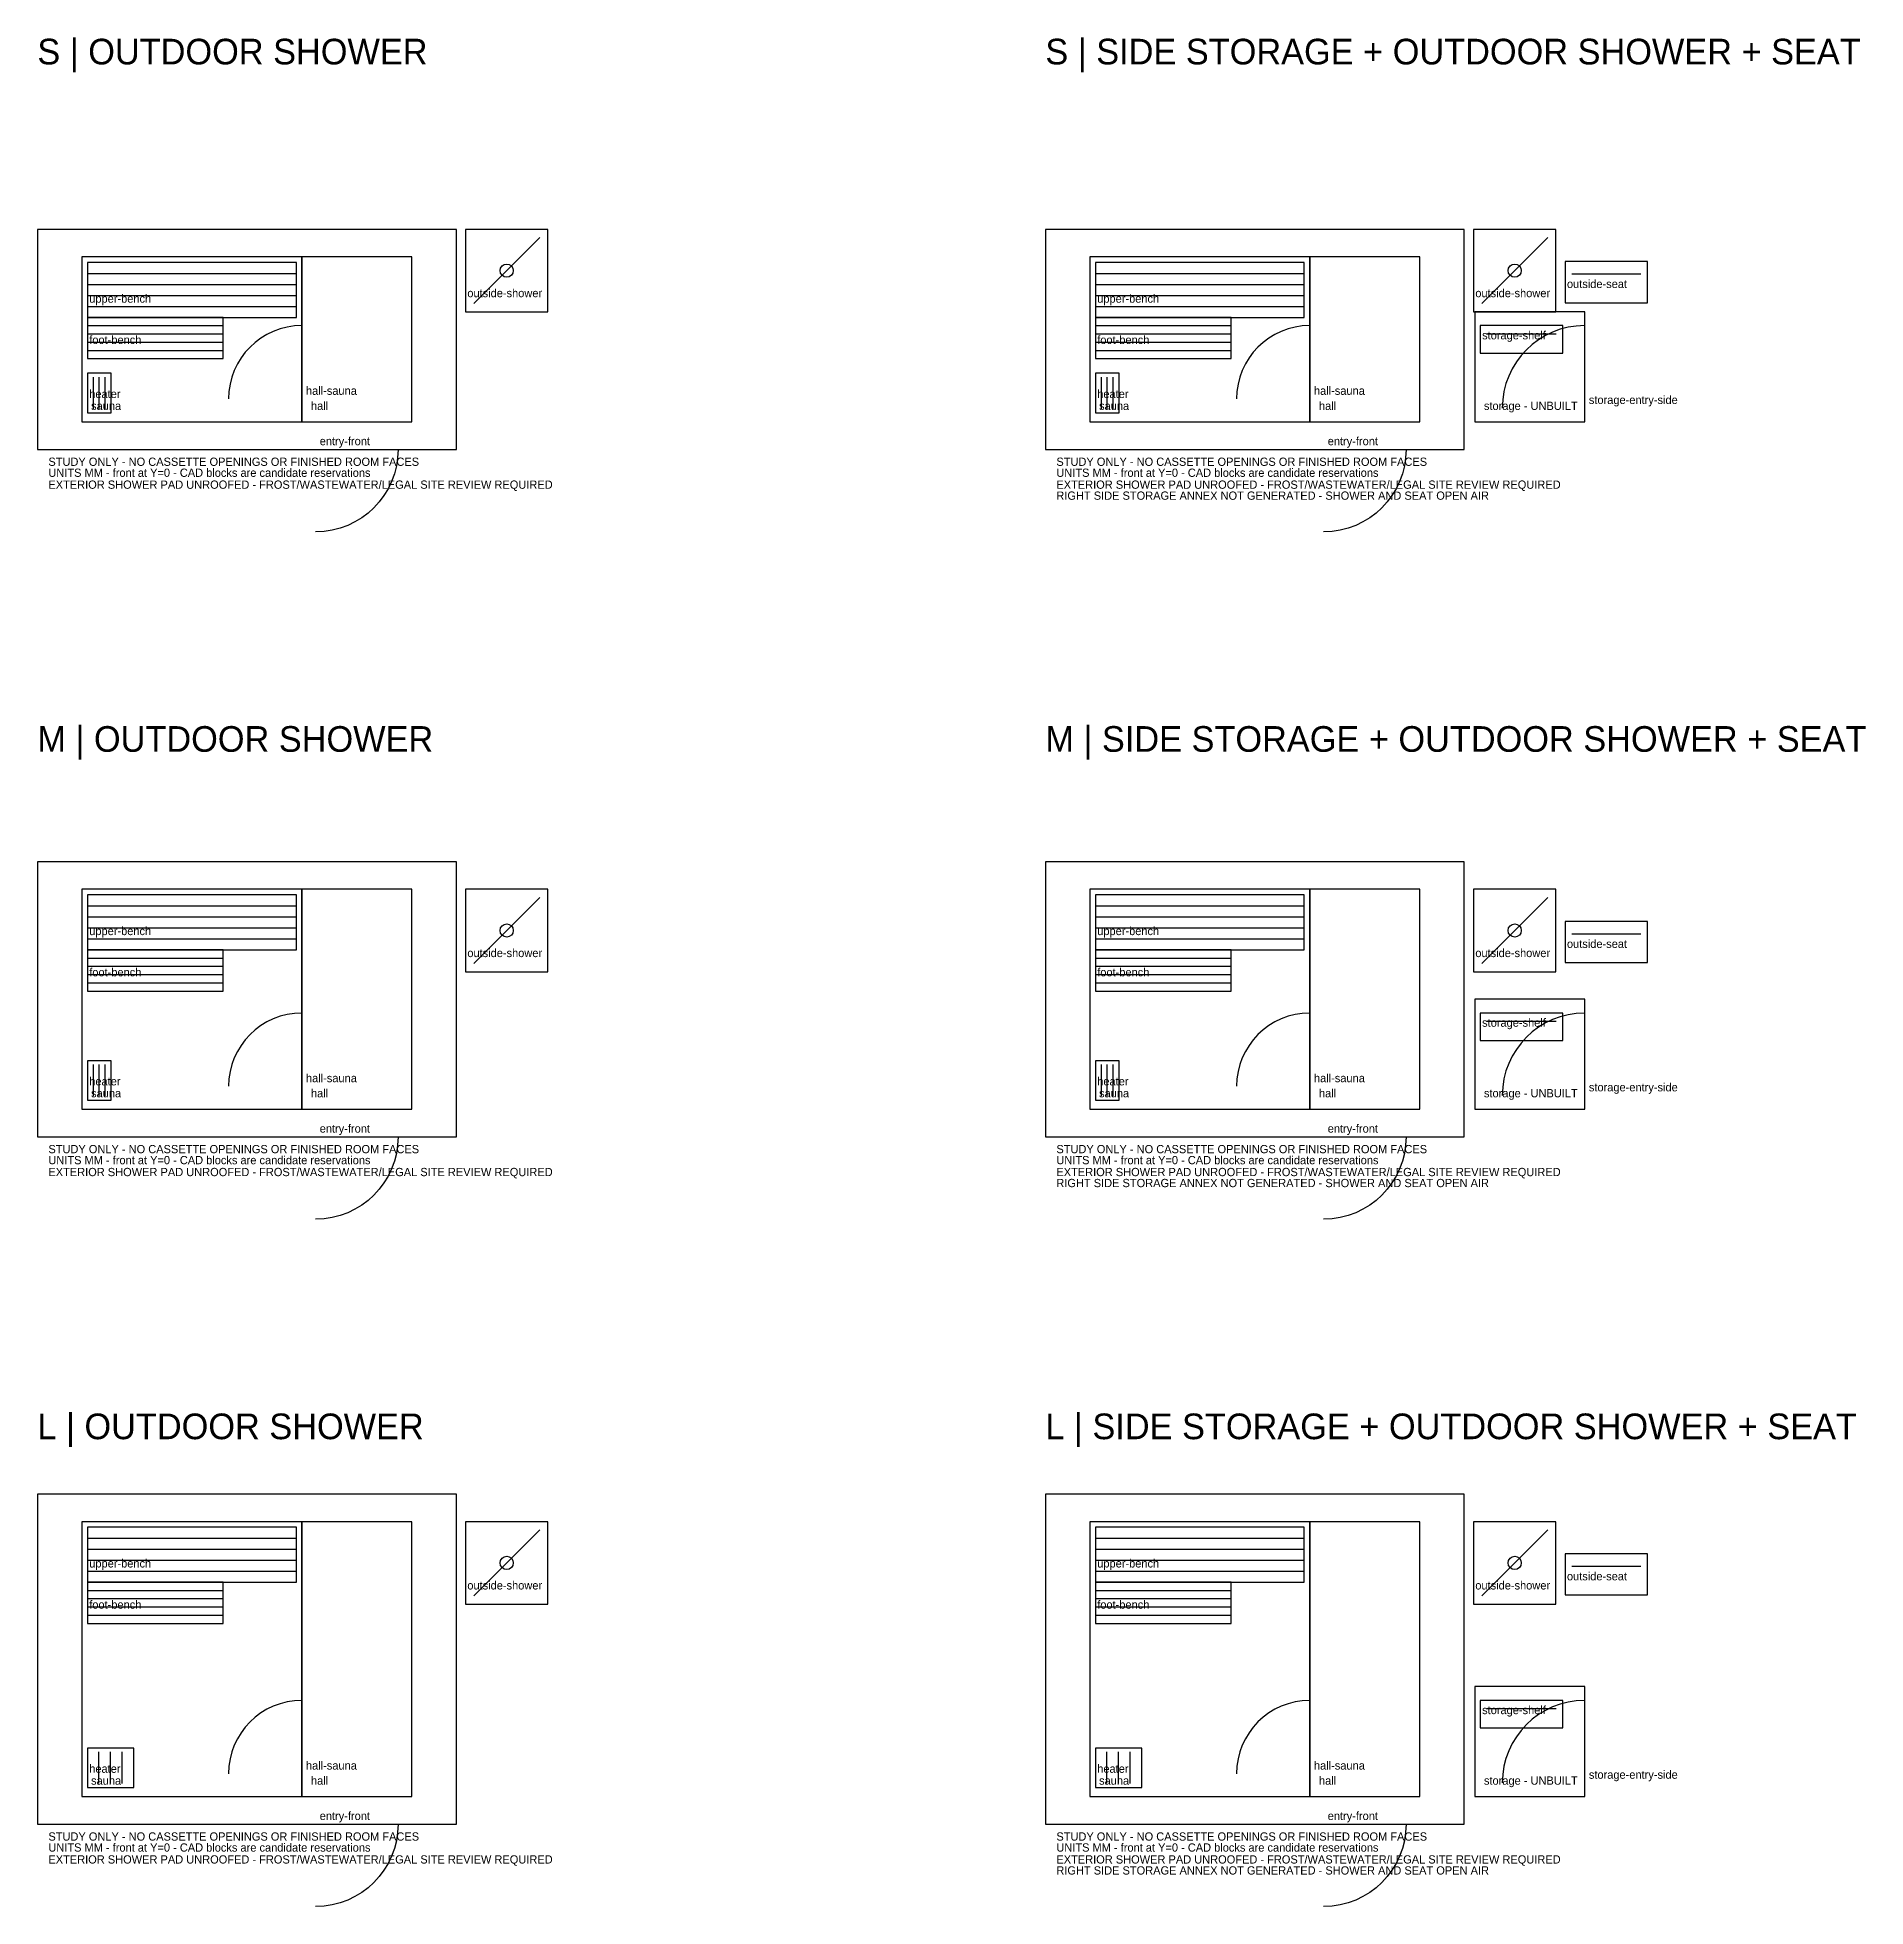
# Model space of a CAD drawing. Header units: millimetres. Extents: x 0 to 19951, y -900 to 19495.
import ezdxf

# ---------------------------------------------------------------- set-up
doc = ezdxf.new("R2010")
doc.units = ezdxf.units.MM
for name, color, linetype in [('ANNEX_UNBUILT', 6, 'CONTINUOUS'), ('ANNOTATION', 7, 'CONTINUOUS'), ('DOOR_CANDIDATE', 1, 'CONTINUOUS'), ('EQUIPMENT', 3, 'CONTINUOUS'), ('EXTERIOR_STUDY', 4, 'CONTINUOUS'), ('PROGRAM_UNBUILT', 4, 'CONTINUOUS'), ('SHELL_REFERENCE', 8, 'CONTINUOUS'), ('VARIANT_LABEL', 7, 'Continuous')]:
    doc.layers.add(name, color=color, linetype=linetype)

# ---------------------------------------------------------------- blocks, each defined once
blk = doc.blocks.new('OBTP_HEATER_SW80')
at = {"layer": 'EQUIPMENT'}
for p, q in [((1, 1), (0, 1)), ((0, 1), (0, 0)), ((1, 0), (1, 1)), ((0.25, 0.1), (0.25, 0.9)), ((0.5, 0.1), (0.5, 0.9)), ((0.75, 0.1), (0.75, 0.9)), ((0, 0), (1, 0))]:
    blk.add_line(p, q, dxfattribs=at)
blk = doc.blocks.new('OBTP_UPPER_BENCH')
at = {"layer": 'EQUIPMENT'}
for p, q in [((1, 1), (0, 1)), ((0, 1), (0, 0)), ((1, 0), (1, 1)), ((0, 0.8), (1, 0.8)), ((0, 0.6), (1, 0.6)), ((0, 0.4), (1, 0.4)), ((0, 0.2), (1, 0.2)), ((0, 0), (1, 0))]:
    blk.add_line(p, q, dxfattribs=at)
blk = doc.blocks.new('OBTP_FOOT_BENCH')
at = {"layer": 'EQUIPMENT'}
for p, q in [((1, 1), (0, 1)), ((0, 1), (0, 0)), ((1, 0), (1, 1)), ((0, 0.8), (1, 0.8)), ((0, 0.6), (1, 0.6)), ((0, 0.4), (1, 0.4)), ((0, 0.2), (1, 0.2)), ((0, 0), (1, 0))]:
    blk.add_line(p, q, dxfattribs=at)
blk = doc.blocks.new('OBTP_OUTDOOR_SHOWER_STUDY')
at = {"layer": 'EQUIPMENT'}
for p, q in [((1, 1), (0, 1)), ((0, 1), (0, 0)), ((1, 0), (1, 1)), ((0.1, 0.1), (0.9, 0.9)), ((0, 0), (1, 0))]:
    blk.add_line(p, q, dxfattribs=at)
blk.add_circle((0.5, 0.5), 0.08, dxfattribs=at)
blk = doc.blocks.new('OBTP_DOOR_CANDIDATE')
at = {"layer": 'DOOR_CANDIDATE'}
blk.add_line((0, 0), (1, 0), dxfattribs=at)
blk.add_arc((0, 0), 1, 0, 90, dxfattribs=at)
blk = doc.blocks.new('OBTP_Sauna_S_No_Storage_R13')
at = {"layer": 'PROGRAM_UNBUILT'}
for p, q in [((2886, 2100), (486, 2100)), ((486, 2100), (486, 300)), ((2886, 300), (2886, 2100)), ((4086, 2100), (2886, 2100)), ((2886, 2100), (2886, 300)), ((4086, 300), (4086, 2100)), ((486, 300), (2886, 300)), ((2886, 300), (4086, 300))]:
    blk.add_line(p, q, dxfattribs=at)
at = {"layer": 'SHELL_REFERENCE'}
for p, q in [((4572, 2400), (0, 2400)), ((0, 2400), (0, 0)), ((4572, 0), (4572, 2400)), ((0, 0), (4572, 0))]:
    blk.add_line(p, q, dxfattribs=at)
at = {"layer": 'DOOR_CANDIDATE', "xscale": 800, "yscale": 800, "rotation": 90}
blk.add_blockref('OBTP_DOOR_CANDIDATE', (2886, 550), dxfattribs=at)
at = {"layer": 'DOOR_CANDIDATE', "xscale": 900, "yscale": -900}
blk.add_blockref('OBTP_DOOR_CANDIDATE', (3036, 0), dxfattribs=at)
at = {"layer": 'EQUIPMENT'}
for name, p, xscale, yscale in [('OBTP_UPPER_BENCH', (546, 1440), 2280, 600), ('OBTP_FOOT_BENCH', (546, 990), 1480, 450), ('OBTP_HEATER_SW80', (546, 400), 260, 430)]:
    blk.add_blockref(name, p, dxfattribs=dict(at, xscale=xscale, yscale=yscale))
at = {"layer": 'EXTERIOR_STUDY', "xscale": 900, "yscale": 900}
blk.add_blockref('OBTP_OUTDOOR_SHOWER_STUDY', (4672, 1500), dxfattribs=at)
at = {"layer": 'ANNOTATION'}
for s, p in [('upper-bench', (566, 1600)), ('outside-shower', (4692, 1660)), ('foot-bench', (566, 1150)), ('heater', (566, 560)), ('hall-sauna', (2931, 595)), ('sauna', (586, 430)), ('hall', (2986, 430)), ('entry-front', (3081, 45)), ('STUDY ONLY - NO CASSETTE OPENINGS OR FINISHED ROOM FACES', (120, -180)), ('UNITS MM - front at Y=0 - CAD blocks are candidate reservations', (120, -300)), ('EXTERIOR SHOWER PAD UNROOFED - FROST/WASTEWATER/LEGAL SITE REVIEW REQUIRED', (120, -430))]:
    blk.add_text(s, height=90, dxfattribs=at).set_placement(p)
blk = doc.blocks.new('OBTP_STORAGE_SHELF')
at = {"layer": 'EQUIPMENT'}
for p, q in [((1, 1), (0, 1)), ((0, 1), (0, 0)), ((1, 0), (1, 1)), ((0.08, 0.7), (0.92, 0.7)), ((0, 0), (1, 0))]:
    blk.add_line(p, q, dxfattribs=at)
blk = doc.blocks.new('OBTP_OUTDOOR_SEAT_STUDY')
at = {"layer": 'EQUIPMENT'}
for p, q in [((1, 1), (0, 1)), ((0, 1), (0, 0)), ((1, 0), (1, 1)), ((0.08, 0.7), (0.92, 0.7)), ((0, 0), (1, 0))]:
    blk.add_line(p, q, dxfattribs=at)
blk = doc.blocks.new('OBTP_Sauna_S_Side_Storage_R13')
at = {"layer": 'ANNEX_UNBUILT'}
for p, q in [((5886, 1500), (4686, 1500)), ((4686, 1500), (4686, 300)), ((5886, 300), (5886, 1500)), ((4686, 300), (5886, 300))]:
    blk.add_line(p, q, dxfattribs=at)
at = {"layer": 'PROGRAM_UNBUILT'}
for p, q in [((2886, 2100), (486, 2100)), ((486, 2100), (486, 300)), ((2886, 300), (2886, 2100)), ((4086, 2100), (2886, 2100)), ((2886, 2100), (2886, 300)), ((4086, 300), (4086, 2100)), ((486, 300), (2886, 300)), ((2886, 300), (4086, 300))]:
    blk.add_line(p, q, dxfattribs=at)
at = {"layer": 'SHELL_REFERENCE'}
for p, q in [((4572, 2400), (0, 2400)), ((0, 2400), (0, 0)), ((4572, 0), (4572, 2400)), ((0, 0), (4572, 0))]:
    blk.add_line(p, q, dxfattribs=at)
at = {"layer": 'DOOR_CANDIDATE', "rotation": 90}
for p, xscale, yscale in [((2886, 550), 800, 800), ((5886, 450), 900, 900)]:
    blk.add_blockref('OBTP_DOOR_CANDIDATE', p, dxfattribs=dict(at, xscale=xscale, yscale=yscale))
at = {"layer": 'DOOR_CANDIDATE', "xscale": 900, "yscale": -900}
blk.add_blockref('OBTP_DOOR_CANDIDATE', (3036, 0), dxfattribs=at)
at = {"layer": 'EQUIPMENT'}
for name, p, xscale, yscale in [('OBTP_UPPER_BENCH', (546, 1440), 2280, 600), ('OBTP_FOOT_BENCH', (546, 990), 1480, 450), ('OBTP_STORAGE_SHELF', (4746, 1050), 900, 300), ('OBTP_HEATER_SW80', (546, 400), 260, 430)]:
    blk.add_blockref(name, p, dxfattribs=dict(at, xscale=xscale, yscale=yscale))
at = {"layer": 'EXTERIOR_STUDY', "xscale": 900}
for name, p, yscale in [('OBTP_OUTDOOR_SHOWER_STUDY', (4672, 1500), 900), ('OBTP_OUTDOOR_SEAT_STUDY', (5672, 1600), 450)]:
    blk.add_blockref(name, p, dxfattribs=dict(at, yscale=yscale))
at = {"layer": 'ANNOTATION'}
for s, p in [('outside-seat', (5692, 1760)), ('upper-bench', (566, 1600)), ('outside-shower', (4692, 1660)), ('foot-bench', (566, 1150)), ('storage-shelf', (4766, 1200)), ('heater', (566, 560)), ('hall-sauna', (2931, 595)), ('sauna', (586, 430)), ('hall', (2986, 430)), ('storage - UNBUILT', (4786, 430)), ('storage-entry-side', (5931, 495)), ('entry-front', (3081, 45)), ('STUDY ONLY - NO CASSETTE OPENINGS OR FINISHED ROOM FACES', (120, -180)), ('UNITS MM - front at Y=0 - CAD blocks are candidate reservations', (120, -300)), ('EXTERIOR SHOWER PAD UNROOFED - FROST/WASTEWATER/LEGAL SITE REVIEW REQUIRED', (120, -430)), ('RIGHT SIDE STORAGE ANNEX NOT GENERATED - SHOWER AND SEAT OPEN AIR', (120, -550))]:
    blk.add_text(s, height=90, dxfattribs=at).set_placement(p)
blk = doc.blocks.new('OBTP_HEATER_SW90')
at = {"layer": 'EQUIPMENT'}
for p, q in [((1, 1), (0, 1)), ((0, 1), (0, 0)), ((1, 0), (1, 1)), ((0.25, 0.1), (0.25, 0.9)), ((0.5, 0.1), (0.5, 0.9)), ((0.75, 0.1), (0.75, 0.9)), ((0, 0), (1, 0))]:
    blk.add_line(p, q, dxfattribs=at)
blk = doc.blocks.new('OBTP_Sauna_M_No_Storage_R13')
at = {"layer": 'PROGRAM_UNBUILT'}
for p, q in [((2886, 2700), (486, 2700)), ((486, 2700), (486, 300)), ((2886, 300), (2886, 2700)), ((4086, 2700), (2886, 2700)), ((2886, 2700), (2886, 300)), ((4086, 300), (4086, 2700)), ((486, 300), (2886, 300)), ((2886, 300), (4086, 300))]:
    blk.add_line(p, q, dxfattribs=at)
at = {"layer": 'SHELL_REFERENCE'}
for p, q in [((4572, 3000), (0, 3000)), ((0, 3000), (0, 0)), ((4572, 0), (4572, 3000)), ((0, 0), (4572, 0))]:
    blk.add_line(p, q, dxfattribs=at)
at = {"layer": 'DOOR_CANDIDATE', "xscale": 800, "yscale": 800, "rotation": 90}
blk.add_blockref('OBTP_DOOR_CANDIDATE', (2886, 550), dxfattribs=at)
at = {"layer": 'DOOR_CANDIDATE', "xscale": 900, "yscale": -900}
blk.add_blockref('OBTP_DOOR_CANDIDATE', (3036, 0), dxfattribs=at)
at = {"layer": 'EQUIPMENT'}
for name, p, xscale, yscale in [('OBTP_UPPER_BENCH', (546, 2040), 2280, 600), ('OBTP_FOOT_BENCH', (546, 1590), 1480, 450), ('OBTP_HEATER_SW90', (546, 400), 260, 430)]:
    blk.add_blockref(name, p, dxfattribs=dict(at, xscale=xscale, yscale=yscale))
at = {"layer": 'EXTERIOR_STUDY', "xscale": 900, "yscale": 900}
blk.add_blockref('OBTP_OUTDOOR_SHOWER_STUDY', (4672, 1800), dxfattribs=at)
at = {"layer": 'ANNOTATION'}
for s, p in [('upper-bench', (566, 2200)), ('outside-shower', (4692, 1960)), ('foot-bench', (566, 1750)), ('heater', (566, 560)), ('hall-sauna', (2931, 595)), ('sauna', (586, 430)), ('hall', (2986, 430)), ('entry-front', (3081, 45)), ('STUDY ONLY - NO CASSETTE OPENINGS OR FINISHED ROOM FACES', (120, -180)), ('UNITS MM - front at Y=0 - CAD blocks are candidate reservations', (120, -300)), ('EXTERIOR SHOWER PAD UNROOFED - FROST/WASTEWATER/LEGAL SITE REVIEW REQUIRED', (120, -430))]:
    blk.add_text(s, height=90, dxfattribs=at).set_placement(p)
blk = doc.blocks.new('OBTP_Sauna_M_Side_Storage_R13')
at = {"layer": 'ANNEX_UNBUILT'}
for p, q in [((5886, 1500), (4686, 1500)), ((4686, 1500), (4686, 300)), ((5886, 300), (5886, 1500)), ((4686, 300), (5886, 300))]:
    blk.add_line(p, q, dxfattribs=at)
at = {"layer": 'PROGRAM_UNBUILT'}
for p, q in [((2886, 2700), (486, 2700)), ((486, 2700), (486, 300)), ((2886, 300), (2886, 2700)), ((4086, 2700), (2886, 2700)), ((2886, 2700), (2886, 300)), ((4086, 300), (4086, 2700)), ((486, 300), (2886, 300)), ((2886, 300), (4086, 300))]:
    blk.add_line(p, q, dxfattribs=at)
at = {"layer": 'SHELL_REFERENCE'}
for p, q in [((4572, 3000), (0, 3000)), ((0, 3000), (0, 0)), ((4572, 0), (4572, 3000)), ((0, 0), (4572, 0))]:
    blk.add_line(p, q, dxfattribs=at)
at = {"layer": 'DOOR_CANDIDATE', "rotation": 90}
for p, xscale, yscale in [((2886, 550), 800, 800), ((5886, 450), 900, 900)]:
    blk.add_blockref('OBTP_DOOR_CANDIDATE', p, dxfattribs=dict(at, xscale=xscale, yscale=yscale))
at = {"layer": 'DOOR_CANDIDATE', "xscale": 900, "yscale": -900}
blk.add_blockref('OBTP_DOOR_CANDIDATE', (3036, 0), dxfattribs=at)
at = {"layer": 'EQUIPMENT'}
for name, p, xscale, yscale in [('OBTP_UPPER_BENCH', (546, 2040), 2280, 600), ('OBTP_FOOT_BENCH', (546, 1590), 1480, 450), ('OBTP_STORAGE_SHELF', (4746, 1050), 900, 300), ('OBTP_HEATER_SW90', (546, 400), 260, 430)]:
    blk.add_blockref(name, p, dxfattribs=dict(at, xscale=xscale, yscale=yscale))
at = {"layer": 'EXTERIOR_STUDY', "xscale": 900}
for name, p, yscale in [('OBTP_OUTDOOR_SHOWER_STUDY', (4672, 1800), 900), ('OBTP_OUTDOOR_SEAT_STUDY', (5672, 1900), 450)]:
    blk.add_blockref(name, p, dxfattribs=dict(at, yscale=yscale))
at = {"layer": 'ANNOTATION'}
for s, p in [('upper-bench', (566, 2200)), ('outside-shower', (4692, 1960)), ('outside-seat', (5692, 2060)), ('foot-bench', (566, 1750)), ('storage-shelf', (4766, 1200)), ('heater', (566, 560)), ('hall-sauna', (2931, 595)), ('sauna', (586, 430)), ('hall', (2986, 430)), ('storage - UNBUILT', (4786, 430)), ('storage-entry-side', (5931, 495)), ('entry-front', (3081, 45)), ('STUDY ONLY - NO CASSETTE OPENINGS OR FINISHED ROOM FACES', (120, -180)), ('UNITS MM - front at Y=0 - CAD blocks are candidate reservations', (120, -300)), ('EXTERIOR SHOWER PAD UNROOFED - FROST/WASTEWATER/LEGAL SITE REVIEW REQUIRED', (120, -430)), ('RIGHT SIDE STORAGE ANNEX NOT GENERATED - SHOWER AND SEAT OPEN AIR', (120, -550))]:
    blk.add_text(s, height=90, dxfattribs=at).set_placement(p)
blk = doc.blocks.new('OBTP_HEATER_CLUB_STUDY')
at = {"layer": 'EQUIPMENT'}
for p, q in [((1, 1), (0, 1)), ((0, 1), (0, 0)), ((0.25, 0.1), (0.25, 0.9)), ((0.5, 0.1), (0.5, 0.9)), ((0.75, 0.1), (0.75, 0.9)), ((1, 0), (1, 1)), ((0, 0), (1, 0))]:
    blk.add_line(p, q, dxfattribs=at)
blk = doc.blocks.new('OBTP_Sauna_L_No_Storage_R13')
at = {"layer": 'PROGRAM_UNBUILT'}
for p, q in [((2886, 3300), (486, 3300)), ((486, 3300), (486, 300)), ((2886, 300), (2886, 3300)), ((4086, 3300), (2886, 3300)), ((2886, 3300), (2886, 300)), ((4086, 300), (4086, 3300)), ((486, 300), (2886, 300)), ((2886, 300), (4086, 300))]:
    blk.add_line(p, q, dxfattribs=at)
at = {"layer": 'SHELL_REFERENCE'}
for p, q in [((4572, 3600), (0, 3600)), ((0, 3600), (0, 0)), ((4572, 0), (4572, 3600)), ((0, 0), (4572, 0))]:
    blk.add_line(p, q, dxfattribs=at)
at = {"layer": 'DOOR_CANDIDATE', "xscale": 800, "yscale": 800, "rotation": 90}
blk.add_blockref('OBTP_DOOR_CANDIDATE', (2886, 550), dxfattribs=at)
at = {"layer": 'DOOR_CANDIDATE', "xscale": 900, "yscale": -900}
blk.add_blockref('OBTP_DOOR_CANDIDATE', (3036, 0), dxfattribs=at)
at = {"layer": 'EQUIPMENT'}
for name, p, xscale, yscale in [('OBTP_UPPER_BENCH', (546, 2640), 2280, 600), ('OBTP_FOOT_BENCH', (546, 2190), 1480, 450), ('OBTP_HEATER_CLUB_STUDY', (546, 400), 505, 430)]:
    blk.add_blockref(name, p, dxfattribs=dict(at, xscale=xscale, yscale=yscale))
at = {"layer": 'EXTERIOR_STUDY', "xscale": 900, "yscale": 900}
blk.add_blockref('OBTP_OUTDOOR_SHOWER_STUDY', (4672, 2400), dxfattribs=at)
at = {"layer": 'ANNOTATION'}
for s, p in [('upper-bench', (566, 2800)), ('outside-shower', (4692, 2560)), ('foot-bench', (566, 2350)), ('heater', (566, 560)), ('hall-sauna', (2931, 595)), ('sauna', (586, 430)), ('hall', (2986, 430)), ('entry-front', (3081, 45)), ('STUDY ONLY - NO CASSETTE OPENINGS OR FINISHED ROOM FACES', (120, -180)), ('UNITS MM - front at Y=0 - CAD blocks are candidate reservations', (120, -300)), ('EXTERIOR SHOWER PAD UNROOFED - FROST/WASTEWATER/LEGAL SITE REVIEW REQUIRED', (120, -430))]:
    blk.add_text(s, height=90, dxfattribs=at).set_placement(p)
blk = doc.blocks.new('OBTP_Sauna_L_Side_Storage_R13')
at = {"layer": 'ANNEX_UNBUILT'}
for p, q in [((5886, 1500), (4686, 1500)), ((4686, 1500), (4686, 300)), ((5886, 300), (5886, 1500)), ((4686, 300), (5886, 300))]:
    blk.add_line(p, q, dxfattribs=at)
at = {"layer": 'PROGRAM_UNBUILT'}
for p, q in [((2886, 3300), (486, 3300)), ((486, 3300), (486, 300)), ((2886, 300), (2886, 3300)), ((4086, 3300), (2886, 3300)), ((2886, 3300), (2886, 300)), ((4086, 300), (4086, 3300)), ((486, 300), (2886, 300)), ((2886, 300), (4086, 300))]:
    blk.add_line(p, q, dxfattribs=at)
at = {"layer": 'SHELL_REFERENCE'}
for p, q in [((4572, 3600), (0, 3600)), ((0, 3600), (0, 0)), ((4572, 0), (4572, 3600)), ((0, 0), (4572, 0))]:
    blk.add_line(p, q, dxfattribs=at)
at = {"layer": 'DOOR_CANDIDATE', "rotation": 90}
for p, xscale, yscale in [((2886, 550), 800, 800), ((5886, 450), 900, 900)]:
    blk.add_blockref('OBTP_DOOR_CANDIDATE', p, dxfattribs=dict(at, xscale=xscale, yscale=yscale))
at = {"layer": 'DOOR_CANDIDATE', "xscale": 900, "yscale": -900}
blk.add_blockref('OBTP_DOOR_CANDIDATE', (3036, 0), dxfattribs=at)
at = {"layer": 'EQUIPMENT'}
for name, p, xscale, yscale in [('OBTP_UPPER_BENCH', (546, 2640), 2280, 600), ('OBTP_FOOT_BENCH', (546, 2190), 1480, 450), ('OBTP_STORAGE_SHELF', (4746, 1050), 900, 300), ('OBTP_HEATER_CLUB_STUDY', (546, 400), 505, 430)]:
    blk.add_blockref(name, p, dxfattribs=dict(at, xscale=xscale, yscale=yscale))
at = {"layer": 'EXTERIOR_STUDY', "xscale": 900}
for name, p, yscale in [('OBTP_OUTDOOR_SHOWER_STUDY', (4672, 2400), 900), ('OBTP_OUTDOOR_SEAT_STUDY', (5672, 2500), 450)]:
    blk.add_blockref(name, p, dxfattribs=dict(at, yscale=yscale))
at = {"layer": 'ANNOTATION'}
for s, p in [('upper-bench', (566, 2800)), ('outside-shower', (4692, 2560)), ('outside-seat', (5692, 2660)), ('foot-bench', (566, 2350)), ('storage-shelf', (4766, 1200)), ('heater', (566, 560)), ('hall-sauna', (2931, 595)), ('sauna', (586, 430)), ('hall', (2986, 430)), ('storage - UNBUILT', (4786, 430)), ('storage-entry-side', (5931, 495)), ('entry-front', (3081, 45)), ('STUDY ONLY - NO CASSETTE OPENINGS OR FINISHED ROOM FACES', (120, -180)), ('UNITS MM - front at Y=0 - CAD blocks are candidate reservations', (120, -300)), ('EXTERIOR SHOWER PAD UNROOFED - FROST/WASTEWATER/LEGAL SITE REVIEW REQUIRED', (120, -430)), ('RIGHT SIDE STORAGE ANNEX NOT GENERATED - SHOWER AND SEAT OPEN AIR', (120, -550))]:
    blk.add_text(s, height=90, dxfattribs=at).set_placement(p)

msp = doc.modelspace()

# ---------------------------------------------------------------- block references
for name, p in [('OBTP_Sauna_S_No_Storage_R13', (0, 15000)), ('OBTP_Sauna_S_Side_Storage_R13', (11000, 15000)), ('OBTP_Sauna_M_No_Storage_R13', (0, 7500)), ('OBTP_Sauna_M_Side_Storage_R13', (11000, 7500)), ('OBTP_Sauna_L_No_Storage_R13', (0, 0)), ('OBTP_Sauna_L_Side_Storage_R13', (11000, 0))]:
    msp.add_blockref(name, p)

# ---------------------------------------------------------------- texts
at = {"layer": 'VARIANT_LABEL'}
for s, p in [('S | OUTDOOR SHOWER', (0, 19200)), ('S | SIDE STORAGE + OUTDOOR SHOWER + SEAT', (11000, 19200)), ('M | OUTDOOR SHOWER', (0, 11700)), ('M | SIDE STORAGE + OUTDOOR SHOWER + SEAT', (11000, 11700)), ('L | OUTDOOR SHOWER', (0, 4200)), ('L | SIDE STORAGE + OUTDOOR SHOWER + SEAT', (11000, 4200))]:
    msp.add_text(s, height=280, dxfattribs=at).set_placement(p)

doc.saveas('drawing.dxf')
